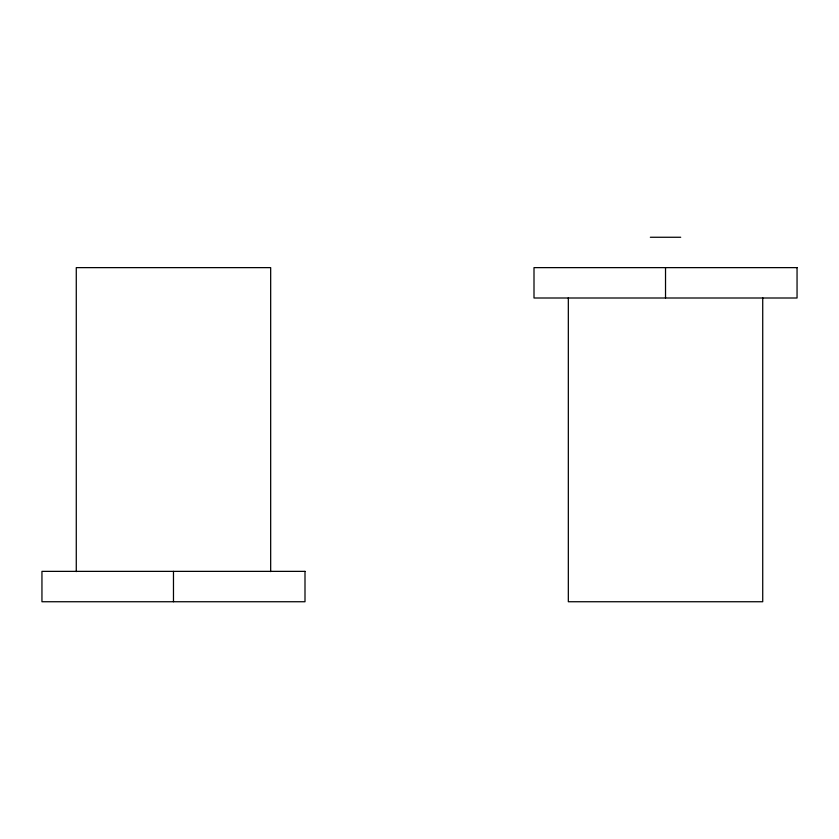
<?xml version="1.0" encoding="UTF-8"?>
<svg xmlns="http://www.w3.org/2000/svg" width="839" height="839" viewBox="0 0 839 839"><rect width="100%" height="100%" fill="white"/><g stroke="black" fill="none" stroke-linecap="round" stroke-linejoin="round"><path stroke-width="1.26" d="M650.34 237.259L680.712 237.259M762.724 297.772L762.724 601.741L568.328 601.741L568.328 297.772M665.526 267.631L665.526 298.002M270.672 571.611L270.672 267.631L76.276 267.631L76.276 571.611M173.474 571.369L173.474 601.741M797.05 267.631L534.003 267.631L534.003 298.002L797.05 298.002L797.05 267.631M304.997 571.369L41.95 571.369L41.95 601.741L304.997 601.741L304.997 571.369"/></g></svg>
